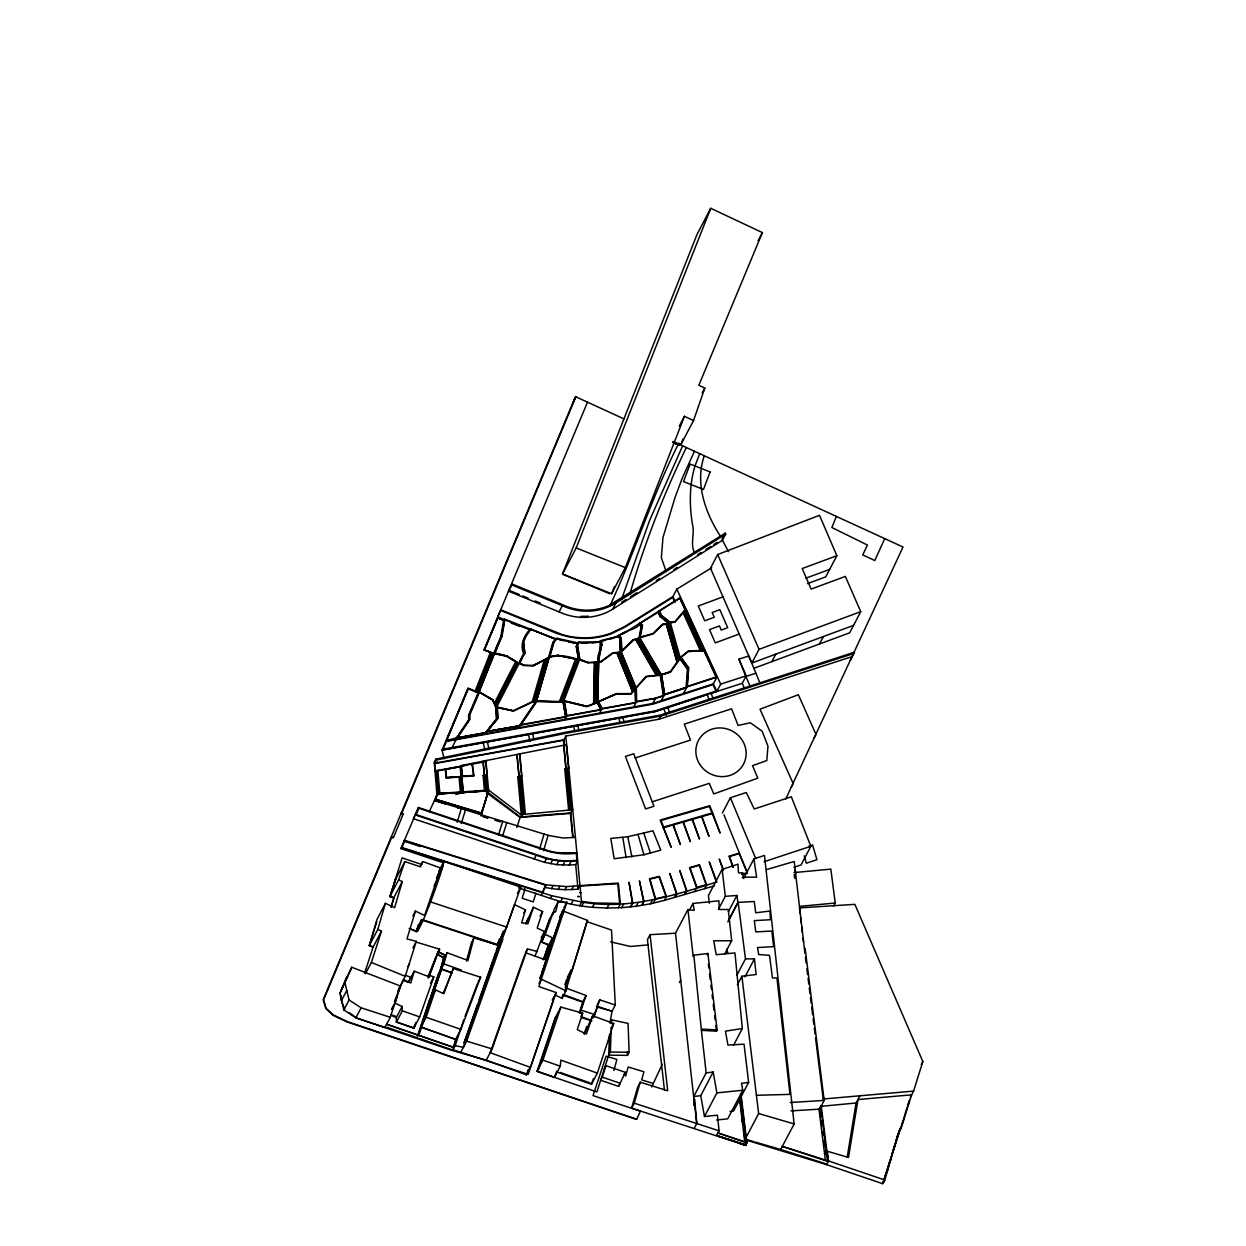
<?xml version="1.0" encoding="UTF-8"?>
<svg xmlns="http://www.w3.org/2000/svg" width="1246" height="1246" viewBox="0 0 1246 1246"><rect width="100%" height="100%" fill="white"/><g stroke="black" fill="none" stroke-linecap="round" stroke-linejoin="round"><path stroke-width="1.5" d="M594.591 662.498L593.626 703.741L594.482 662.701L597.223 662.265M595.012 703.071L595.806 662.561M596.398 702.386L597.348 662.031M597.784 701.716L598.61 662L588.143 662.405L579.904 659.352L577.583 645.568L579.001 642.578L587.131 642.967M563.877 700.844L586.679 706.28L597.519 702.23L598.719 661.797L601.288 661.751L612.892 653.247L619.807 652.265L634.525 689.521M609.496 1034.351L608.702 1055.144L596.912 1091.917L537.042 1071.342L555 1018.309L560.871 1007.111L582.692 1013.154L577.256 1029.679L586.43 1034.009L592.691 1015.755L613.702 1023.542L597.364 1073.102L591.492 1084.3L556.791 1071.965M579.857 1013.419L586.118 995.523L566.494 988.249L586.882 921.651L611.521 930.046L615.29 1005.039L612.035 1011.254L609.933 1022.997L611.568 1019.882L628.077 1023.387L629.105 1052.278L627.47 1055.378L608.702 1055.144L610.338 1052.045L611.272 1027.452M611.412 1023.667L611.568 1019.882M598.267 654.835C595.167 683.883 601.351 641.861 600.011 641.955L598.719 642.266M579.188 660.38L577.194 645.397L579.624 659.555L588.096 662.81L598.345 662.514L598.687 654.913L601.429 645.21L600.806 640.631L615.913 636.831L626.8 631.426L680.067 597.659L685.658 609.746L674.989 622.159L670.379 622.891L680.207 657.67L670.395 671.594L660.567 674.818L663.853 695.751L655.427 698.492L636.301 701.95L633.684 706.918M598.345 662.514L601.429 645.21M686.125 687.418L664.57 694.489L661.486 674.335L664.57 694.489L686.063 687.527L687.403 669.086L679.958 658.885L670.675 671.937L663.838 674.195L670.737 671.828M687.839 668.977L679.942 658.184L680.378 657.343L688.275 668.152L686.53 687.714L664.289 694.925L661.252 700.735M683.478 693.524L686.967 686.889L688.275 668.152M680.892 657.545L688.415 651.393L704.115 650.724L716.232 676.967L687.371 686.421L688.711 668.043L680.955 657.436L688.711 668.043M554.377 1077.401L560.264 1066.202L560.856 1060.128L597.364 1073.102M495.892 707.899L492.637 700.112L479.383 692.309L469.82 714.706L469.913 719.394L457.407 737.788L485.519 732.695L496.593 718.802L495.955 707.775L496.593 718.802M486.049 732.259L494.023 722.369L485.971 732.913L456.441 738.255L457.157 737.352L451.753 748.239M486.47 731.433L519.691 726.075L536.621 700.968L532.26 701.716L513.352 710.672L496.749 706.996L497.014 718.942L496.811 706.887M847.155 1157.441L856.064 1102.99L821.207 1106.308M503.54 620.446L500.861 636.675L493.634 653.511L484.429 649.851L497.824 617.845L503.68 620.228L497.746 617.969L484.429 649.851M504.739 619.231L501.266 636.799L504.739 619.231L556.37 639.089L556.806 638.264L578.3 642.967L578.736 642.142L598.703 641.752L600.806 640.631M504.77 619.963L502.107 636.114L494.896 652.904L506.857 655.832L518.741 663.168M638.949 638.17L641.16 626.567L639.12 624.558C637.033 630.336 614.496 632.329 621.224 637.921L621.629 650.973L633.544 639.572L621.629 650.973M642.048 625.617L639.323 638.497L642.048 625.617L639.603 623.202M670.27 623.093L662.327 624.417L652.951 633.529L640.242 637.22L642.5 625.492L640.257 623.296L642.5 625.492M552.913 914.455L554.003 909.673L557.928 902.213L566.899 902.197L538.864 986.536L556.199 992.595L530.375 1067.37L526.451 1074.846L486.252 1060.128L452.594 1050.627L355.889 1017.748L343.849 1009.945L339.909 993.374L351.746 967.254L400.371 986.007L395.091 1003.186L391.836 1009.4M557.928 902.213L555.716 911.776L553.068 912.648L549.159 920.109L541.278 941.851L548.629 945.309L543.381 959.809L548.567 944.53L541.932 942.178L549.751 919.408M604.949 640.335L601.273 640.974C603.048 648.091 597.878 654.243 599.155 661.377L601.117 661.346L612.721 652.842L621.131 652.141L635.896 687.667L636.301 701.95M440.85 968.718L443.778 957.489L438.685 955.012M451.722 972.581L441.318 968.952L443.778 957.489M452.765 1050.035L455.211 1045.643L463.372 1047.372L499.054 945.496L473.994 937.849L467.966 960.464L446.94 952.66L439.698 972.425M441.318 968.952L443.934 963.968L446.94 952.66M466.752 960.214L471.393 942.833L473.994 937.849M453.233 1048.244L455.615 1039.32L460.849 1029.367L480.629 977.191L453.295 968.547L443.233 993.327M455.211 1045.643L463.699 1019.944M629.822 594.28C644.26 543.863 663.557 494.74 686.328 447.532M625.663 1076.046L628.171 1067.012L643.948 1071.762L641.659 1079.924L653.325 1083.459M613.857 1070.485L616.926 1059.474L606.117 1056.172L593.034 1095.623L640.413 1111.167L636.581 1119.422L347.058 1021.938L332.869 1015.163L325.813 1008.575L323.166 999.79L575.465 396.633L623.95 418.89M533.584 701.654L545.857 659.29M586.679 706.28L563.94 700.735L563.504 701.56L536.559 701.077L553.769 641.534L536.45 701.296L534.861 701.778M588.143 662.701C576.322 658.9 562.771 653.231 549.798 656.751L554.159 641.69L556.915 638.731L563.285 640.709M740.949 1093.972L746.93 1142.925L745.622 1145.401L631.597 1108.146L637.64 1087.197L640.257 1082.213L667.7 1090.764L650.054 934.702L675.519 933.192L687.932 909.549L694.256 910.405L693.01 903.459L718.88 900.811L719.316 909.502L728.287 909.487L731.651 940.761L724.58 954.234M631.597 1108.146L634.214 1103.162L640.257 1082.213M884.255 1182.033L893.693 1149.201L890.049 1160.633M898.241 1133.362L894.207 1147.441L898.678 1133.564M364.673 973.11L372.975 947.334L369.299 945.589L376.962 919.517L385.45 903.334L394.624 907.664L402.287 881.592L398.611 879.847L404.872 861.593L420.369 866.78L422.799 861.562L440.866 868.088L424.621 915.452L415.432 911.106L412.878 915.966M369.299 945.589L377.787 929.423L385.45 903.334M391.057 907.072L393.798 897.759L402.287 881.592M404.015 980.727L408.392 982.393L411.367 976.194L411.009 977.409L405.168 975.197M395.091 1003.186L402.115 1006.488L396.244 1017.686L396.462 1022.032L413.812 1028.09L419.684 1016.892L433.81 976.895L429.901 975.478L429.325 976.895L414.264 971.195L410.806 983.016L403.455 979.543L394.406 1001.426M517.791 776.881L521.28 814.946L488.712 790.104L480.8 815.429L481.875 813.186L435.508 799.278L434.683 799.979M488.276 790.945L486.407 792.643L520.065 817.423L570.403 813.404L572.662 837.125M502.325 939.282L496.453 950.48L502.325 939.282L514.458 904.627L525.485 909.829L521.653 922.865L527.977 923.722L533.428 907.213L542.617 911.542L537.166 928.052L544.518 931.525L534.923 956.321M901.185 1128.097L898.755 1131.602L901.185 1128.097L911.605 1094.829L857.98 1099.533L848.51 1157.456L826.892 1151.117M488.525 790.649L481.813 813.327L435.446 799.402L437.642 793.904L463.31 792.409L455.802 794.543M480.629 815.803L488.712 790.104L437.346 793.515L436.91 794.325L434.247 762.209L435.866 759.11L567.335 731.932L660.458 715.079L854.476 652.188L853.884 653.48L660.769 716.061L567.444 732.96L435.96 760.138L434.324 763.253L563.846 739.797L565.809 736.075L659.134 719.176L852.248 656.58M539.502 849.367L544.05 834.072L434.511 800.399L429.247 811.738M543.567 850.66L548.115 835.365L563.052 838.013L575.418 837.39M891.7 1155.042L894.41 1146.04M895.5 1142.426L898.21 1133.408M743.582 1128.72L744.921 1139.669L826.565 1164.652L882.713 1183.7L900.718 1127.879M415.432 911.106L406.959 938.939L416.304 941.353L405.262 976.319L399.312 987.626M555.482 995.196L562.055 998.311L563.223 994.479L582.848 1001.753L586.118 995.523M565.497 987.081L568.332 977.83L572.241 970.369L587.536 920.405L562.849 910.888L559.719 916.854M562.055 998.311L565.98 990.835L567.148 987.003L565.762 986.489L571.198 969.98L572.241 970.369M409.996 928.722L416.117 931.619C421.07 934.812 457.812 826.456 436.489 878.212M442.299 867.123L444.074 861.438L520.75 887.105L506.624 927.102L497.481 944.515L421.787 919.439M391.228 906.948L394.001 898.023L389.967 896.699L402.084 857.887L421.864 864.522M376.744 921.853L369.33 945.496L372.616 946.602M389.967 896.699L395.932 877.698M457.189 822.22L461.113 809.277M461.238 823.559L465.474 810.009M498.493 834.851L502.745 821.285M502.543 836.191L506.779 822.64M516.903 827.5L520.189 817.018L522.728 814.448L517.059 754.406L566.369 744.734L568.612 768.408L567.366 768.595L568.612 768.408M601.07 709.41L597.332 702.744L586.726 706.716L564.454 701.264L566.883 715.702L600.899 709.55L597.332 702.744M597.955 701.389L601.849 708.943L635.865 702.791L635.46 688.493L630.772 693.726L616.272 693.679L630.834 693.617M602.316 708.803L598.547 701.623L616.427 693.975L631.037 694.022L635.071 689.568L635.367 702.557L602.41 708.522M579.374 1012.827L582.848 1001.753M593.517 1017.748L599.793 999.853L615.29 1005.039M910.296 1097.321L913.567 1091.107L922.834 1061.545L854.849 904.347L799.434 907.913L800.119 913.598M882.713 1183.7L889.535 1162.253L886.95 1172.642M899.223 1131.835L900.951 1126.415M901.995 1124.655L906.979 1107.523M909.269 1100.327L907.524 1105.809L909.471 1102.087M602.285 1077.151L605.961 1065.688L625.352 1072.308L618.608 1086.387L600.65 1080.266L602.285 1077.151L620.243 1083.288L618.608 1086.387M365.436 973.78L371.386 962.457L381.463 931.151L377.787 929.423M385.248 1026.704L390.294 1017.312L397.022 996.442M418.049 1036.065L429.761 999.557M418.781 1035.348L441.505 969.186L451.971 972.97M556.65 1071.248L554.626 1077.432L537.742 1071.513M584.312 1033.759L586.679 1026.564M525.734 923.909L533.428 907.213M564.859 984.776L566.681 979.278M538.334 1069.707L555.638 1017.328M562.258 997.252L562.927 995.196L583.299 1002.314L580.496 1010.833M565.419 987.657L567.226 982.191M591.492 1084.3L593.314 1078.787M621.458 599.591L649.571 520.517L682.637 445.834M540.421 977.487L562.974 909.658M565.388 987.767L567.148 982.455M562.849 910.888L540.25 978.717L565.98 990.835M409.155 928.441L417.379 931.354L420.961 920.701M417.379 931.354L421.023 920.514M415.79 1022.764L413.968 1028.199L396.259 1021.891M430.836 997.937L445.087 954.997L438.296 951.695L439.604 949.203L415.915 941.976M432.829 994.791L441.505 969.186M455.615 1039.32L420.93 1027.202L426.163 1017.25L435.446 989.822L443.81 993.763L453.295 968.547M453.388 1048.011L456.207 1039.678L422.799 1027.607M558.566 923.66L541.667 973.64L556.791 929.033M537.042 1071.342L542.913 1060.144L560.871 1007.111M417.457 1035.893L438.483 973.811M418.173 1035.146L439.776 971.319M553.006 1001.005L528.164 1074.363L452.828 1049.677M466.627 961.18L470.131 950.947M526.139 923.473L527.837 918.52M393.798 897.759L390.123 896.03L396.384 877.76L404.872 861.593M439.075 974.325L421.039 1026.969L430.446 999.557M482.841 990.866L495.924 952.738M496.531 950.916L503.337 931.042M584.312 1034.242L592.691 1015.755M526.451 1074.846L528.351 1069.364M673.089 441.987L678.089 444.339L678.743 443.093L681.11 444.199L682.933 438.966M681.11 444.199L693.524 420.572L704.815 388.051L698.85 385.248L762.381 232.581L710.75 208.3L697.028 234.419L562.476 574.063L609.481 593.641M477.327 1005.055L463.948 1043.245L496.889 950.605M479.243 999.588L495.815 952.287M496.453 950.48L502.2 934.064M413.812 1028.09L415.089 1024.446M497.481 944.515L499.397 939.063M524.846 954.483L490.176 1052.668L530.375 1067.37M486.252 1060.128L492.139 1048.93L527.447 948.938L537.447 951.523M460.755 1052.34L466.643 1041.158L502.761 939.406M429.185 976.708L436.334 956.648M541.278 941.851L545.203 934.375L553.068 912.648M545.203 934.375L552.554 937.849L544.673 959.591L525.5 952.66L527.447 948.938M695.003 465.973L699.676 453.653M695.003 465.988C689.35 484.476 689.35 504.614 692.309 523.632C695.159 532.945 689.848 544.237 694.552 552.803M593.517 1017.266L597.348 1007.064L612.425 1011.316M465.054 1016.347L477.343 983.966M559.376 701.545L575.59 659.072L558.348 655.552L549.19 657.281M579.561 659.664L563.768 701.046L562.148 701.529M710.75 208.3L576.182 547.944L562.476 574.063L611.615 593.735L614.418 586.523M611.615 593.735L625.321 567.615L684.443 416.304L693.524 420.572M390.917 837.997L391.306 837.063L393.44 837.561L403.237 814.168L401.524 812.719L403.237 814.168L401.119 813.654L401.524 812.719M490.348 652.593L475.115 691.203L477.67 691.826M491.64 652.811L476.502 691.328M445.398 804.028L434.511 800.399L437.346 793.515L463.31 792.409L437.58 794.014L437.221 794.855M477.685 691.81L492.855 653.278M435.072 800.15L436.552 796.568M492.964 653.075L477.545 692.091M501.702 635.99L478.978 692.106L476.502 691.296M704.317 455.787C694.77 482.607 705.096 512.262 719.752 535.219L719.877 535.469M428.297 975.945L436.147 956.289M445.647 955.152L443.654 957.925L436.988 954.171M436.863 954.498L438.296 951.695M428.063 978.094L439.604 949.203M679.662 444.479L679.366 445.211L673.728 442.875M836.393 516.436L831.876 527.525L867.434 545.047L862.73 554.953L874.801 560.513L884.722 538.615M339.909 993.374L351.746 967.254M522.697 642.952L523.118 642.126L524.036 653.776L522.697 642.952L525.734 635.787L525.298 636.613L530.718 628.794M523.554 642.204L524.846 653.169L523.491 642.313L526.108 635.99L530.874 629.292L555.654 639.245M340.983 990.648L346.528 977.207M442.626 860.939L441.909 862.31L400.885 848.604L418.469 807.486L548.583 850.816A69.542 65.68 27.7 0 0 570.232 853.183L576.867 852.747L560.949 853.37M492.964 653.091L483.869 650.069L587.505 402.162M415.339 814.962L546.48 858.634L558.722 860.939L577.646 860.924L575.683 864.646L569.157 865.067L556.775 864.677L544.518 862.357L413.376 818.7L418.469 807.486M456.02 739.08L456.379 737.928L446.535 740.482L468.262 688.54L478.168 692.792L468.543 715.344L468.698 719.83L456.316 738.053M443.093 749.298L446.38 741.448L652.935 704.177L712.992 684.615L715.983 691.078L655.053 710.921L443.155 749.173M446.598 740.373L468.262 688.54L478.168 692.792M511.748 584.95L512.137 584.031L562.756 604.746A54.84 51.787 27.7 0 0 609.029 605.478L725.234 533.148L725.733 534.082L722.462 540.297L612.658 609.185A55.914 52.799 27.7 0 1 559.065 611.879L508.493 591.18L511.748 584.95L562.335 605.665A55.914 52.799 27.7 0 0 615.929 602.971L725.733 534.082M391.493 837.764L323.602 999.822L326.187 1008.372L333.118 1014.82L347.213 1021.564L636.659 1119.235M401.866 813.015L575.854 396.804L572.786 403.003M469.041 715.313L469.462 714.488L469.119 719.954L469.041 715.313L479.149 691.764L492.98 699.863L496.375 707.712M609.995 605.587C634.79 552.85 651.72 496.843 678.058 444.682L678.416 443.903M578.736 642.142L576.758 646.222M559.485 701.342L562.304 701.233L578.253 659.43L576.711 659.087M560.949 701.171L576.789 659.492M541.403 895.438L546.122 884.878L566.619 886.576L618.359 883.087L620.368 904.02L618.405 907.742M651.705 1086.917L662.28 1064.209M785.712 799.044L903.023 547.025L673.152 441.489M694.489 451.27L682.45 477.67L675.161 497.076L662.997 537.415L661.346 557.694L666.158 571.525M578.627 659.913L576.291 646.285L577.708 643.294L568.955 642.157M497.715 644.369L498.135 643.543L479.087 691.888L492.918 699.987L494.335 703.258L515.688 661.657M495.877 705.89L518.087 662.592L523.273 665.504L533.413 665.956L549.252 657.172M518.679 663.293L523.616 653.698C519.878 644.867 523.787 636.223 529.566 629.915M524.473 652.966L496.64 707.214L495.051 704.66L516.732 662.405M556.791 638.279L552.881 642.266L548.396 657.826L533.366 665.442L523.382 665.099L519.847 662.919L524.909 653.044M458.216 807.891L458.871 806.645L458.092 808.28M512.137 584.031L508.882 590.246L519.348 594.529M497.575 617.315L503.945 620.617M445.85 741.027L652.811 703.46L713.319 683.852L716.808 677.217L685.923 609.232L682.933 612.939M491.874 653.34L506.701 656.206L518.928 663.76M479.149 691.764L478.713 692.589L467.966 688.135L442.05 750.108L444.106 758.643M400.885 848.604L401.305 847.778L551.76 895.734L581.648 902.011L579.702 905.749M445.289 769.094L446.13 777.862L459.058 777.13L460.428 792.736L451.753 793.095M494.335 653.184L506.701 656.206M446.13 777.862L461.877 776.46M434.511 800.399L434.947 799.574L481.704 813.747M461.705 776.788L446.566 777.333M445.024 793.39L437.019 794.138L438.623 793.889L436.458 770.9L437.767 785.852M390.123 896.03L398.611 879.847M530.874 629.292L555.591 639.354M446.504 777.442L445.803 769.312L460.148 766.726L435.103 771.336L437.829 770.433L439.916 793.811M460.849 765.605L463.169 792.207L460.849 765.605L517.043 754.437M515.86 661.392L506.639 656.331M462.188 776.149L461.3 765.947L462.188 776.149L473.573 775.542L462.25 776.04M341.575 1000.398L346.793 990.445M519.847 662.919L523.382 665.099M460.288 777.146L461.799 792.472L482.591 791.179L452.127 793.39M461.082 776.694L460.148 766.726M372.975 947.334L381.463 931.151M485.519 732.695L457.407 737.788M485.535 733.738L497.886 718.272L497.263 707.401L513.477 710.999L497.201 707.51L497.824 718.381M483.23 742.538L484.803 749.5M471.673 764.873L472.374 763.518L473.994 776.04L461.814 776.57M494.304 722.742L497.886 718.272M343.849 1009.945L349.067 999.993L345.126 983.421M420.245 866.422L422.799 861.562M487.342 741.791L488.915 748.753M559.065 611.879L562.335 605.665M533.366 665.442L549.081 657.483M758.098 240.743L762.381 232.581M355.889 1017.748L361.122 1007.796L390.294 1017.312M484.398 775.386L483.027 775.651L484.383 775.417L482.981 761.711M544.081 660.505L532.291 701.654M555.218 640.07L555.95 638.933M485.769 775.121L487.139 774.856L485.769 775.121L487.233 790.587L485.878 774.919M547.259 658.791L535.017 701.467L533.537 701.747M549.798 656.751L558.348 655.038M439.075 870.938L444.074 861.438M439.168 871.312L440.866 868.088M436.816 878.321L442.626 867.247M434.044 885.89L440.399 873.306M519.426 725.702L486.906 731.589L519.364 725.811L535.406 702.199L532.369 702.121L513.43 711.108M518.819 727.711L520.127 725.234L566.167 716.902L563.504 701.56M520.999 724.767L536.855 701.389L563.145 701.965L565.684 716.575L521.046 724.658M558.348 655.552L576.524 659.274M679.304 426.101L684.443 416.304M487.513 792.596L488.588 790.525L463.325 792.565M536.855 701.389L563.145 701.965M702.199 393.035L704.815 388.051M412.909 947.832L416.304 941.353M528.444 734.361L530.017 741.308M407.909 966.662L409.576 963.454M576.291 646.285L578.674 659.804M532.556 733.614L533.709 738.862M397.77 990.991L400.371 986.007M391.509 1009.244L394.125 1004.276M576.4 658.963L578.128 659.664M408.392 982.393L414.264 971.195M519.021 776.725L517.682 777.083L519.037 776.694M521.763 775.915L520.392 776.305L521.747 775.931M612.658 609.185L615.929 602.971M396.462 1022.032L402.333 1010.833L402.115 1006.488M601.849 645.257L601.273 640.974M565.684 716.575L563.083 702.074M564.859 719.378L566.603 716.076L563.94 700.735M598.687 654.913L599.124 654.088M430.446 983.296L433.81 976.895M601.288 661.751L598.781 661.688M522.728 814.448L569.905 809.993L563.472 740.264L434.776 763.58L435.384 770.807L467.577 764.982M620.368 652.374L619.963 638.98L618.234 636.363L610.509 639.073M431.521 997.283L435.446 989.822M573.658 726.169L574.811 731.418M619.963 638.98L620.43 652.265M612.892 653.247L617.004 652.873L632.625 691.67L616.895 653.044M620.866 637.921L620.851 652.655L620.866 637.921L618.841 635.071M621.224 637.921L621.692 650.864M577.77 725.437L578.923 730.686M594.965 703.165L597.784 701.732M596.242 702.697L616.318 693.57M599.155 701.389L616.427 693.975M566.011 768.984L564.656 769.374L566.011 768.984L564.75 769.203L568.628 810.118M635.647 639.4L656.486 675.363L635.662 639.369L638.248 638.513L659.383 674.647L657.888 675.098M636.846 639.151L658.028 674.818M599.669 713.086L601.911 708.709M640.242 637.22L643.528 636.363M658.246 612.191L660.224 616.708L658.246 612.191L640.21 623.405M659.336 611.023L661.408 615.275L670.488 622.455L674.756 621.785L685.16 609.668L679.895 598.267L659.336 611.023L661.408 615.275M661.065 615.524L670.441 622.782L670.005 623.607L660.629 616.349L658.869 610.742M534.16 859.055L536.123 855.317M500.705 609.808L561.962 634.51A77.268 72.969 27.7 0 0 611.101 633.17L624.277 626.769L672.918 596.585L676.827 589.124L711.7 567.755M517.417 893.444L520.75 887.105M662.327 624.417L668.946 623.467L679.023 659.477M525.205 887.354L523.959 889.722L535.873 893.538L533.241 901.933L522.152 898.226L524.722 889.987L518.538 887.915M478.028 982.16L480.629 977.191M666.314 624.137L677.108 662.187L666.33 624.106M679.895 598.267L685.16 609.668M667.529 624.012L678.245 660.489M618.873 717.992L620.025 723.241M633.607 690.533L618.421 652.546L633.653 690.44M569.998 809.807L572.63 809.37L570.777 812.906L573.098 837.359M544.518 862.357L546.48 858.634M670.488 622.455L674.756 621.785M622.984 717.244L624.137 722.493M523.803 913.022L525.485 909.829M550.607 863.758L552.57 860.02M636.644 701.576L636.317 687.823L646.316 676.749L660.209 675.27L663.324 695.58L655.24 698.212L636.706 701.467M684.023 611.521L701.763 650.319M725.234 533.148L721.964 539.362L728.505 551.62M684.77 610.774L703.211 650.054L700.314 650.583L683.042 612.736M807.501 583.611L825.74 576.867L836.845 555.716L819.51 515.299L717.68 554.532L710.5 568.223L751.852 663.012L853.557 625.367M556.775 864.677L558.722 860.939M659.227 674.958L660.832 674.304L639.587 637.999L633.498 639.681M562.958 865.113L564.921 861.375M420.182 846.532L404 841.128L404.436 840.302L546.122 884.878L544.798 887.401L551.495 888.585L552.881 885.937M540.094 916.34L542.617 911.542M535.048 893.273L550.358 898.382L551.76 895.734M652.811 703.46L655.427 698.492M569.157 865.067L571.104 861.344M551.495 888.585L558.239 889.333L559.703 886.529M655.303 711.404L442.05 750.108L655.24 711.528L716.839 691.452L720.686 684.116L746.198 675.846L738.94 659.181L748.799 655.988L759.873 682.855M688.353 651.518L704.115 650.724M558.239 889.333L564.999 889.66L566.619 886.576M541.153 937.927L544.518 931.525M550.358 898.382L560.669 901.621L562.258 898.6M663.807 708.647L666.252 715.235M659.134 719.176L660.769 716.061M564.999 889.66L571.743 889.551L573.534 886.14M667.747 707.37L669.569 712.338M563.753 908.163L566.899 902.197M559.952 918.754L563.877 911.278M701.716 650.412L684.038 611.49M703.04 650.365L704.644 649.789M571.743 889.551L578.019 889.161L579.966 885.439M548.629 945.309L552.554 937.849M560.669 901.621L571.135 904.207L572.942 900.765M539.004 983.561L541.294 979.2M571.135 904.207L581.742 906.107L583.689 902.384C628.981 909.798 673.759 895.578 716.419 882.09L709.27 861.921L716.824 881.981M581.742 906.107L592.411 907.337L594.358 903.599M586.882 921.651L587.536 920.405M716.232 676.967L704.068 650.833M552.274 1000.055L556.199 992.595M571.198 969.98L567.288 977.44L568.332 977.83M592.411 907.337L607.067 908.023L609.014 904.3M564.859 991.364L567.148 987.003M607.067 908.023L621.676 907.664L623.639 903.942M751.852 663.012L759.048 649.337L860.737 611.677L845.349 576.415L811.13 589.093L802.19 568.55L836.845 555.716M712.946 698.274L711.123 693.306L742.273 683.306L746.198 675.846M630.398 906.823L632.361 903.085L629.043 882.277L632.781 903.054L630.819 906.777M621.676 907.664L636.176 906.263L638.139 902.525M581.01 1016.362L582.692 1013.154M641.628 905.328L643.59 901.59L639.432 880.875L643.995 901.528L642.033 905.25M771.835 661.626L775.76 654.166M597.332 1004.51L599.793 999.853M636.176 906.263L650.474 903.802L652.437 900.079M653.356 903.101L655.303 899.363L649.446 878.835L659.383 876.39L666.47 896.59L664.507 900.328L650.474 903.802M650.054 934.702L647.437 939.671L664.43 1089.97M674.491 897.432L676.453 893.693L669.756 873.399L676.843 893.584L674.896 897.307M722.369 813.015L730.39 797.752L746.261 792.518L754.266 809.012L791.319 796.786L810.835 846.299L801.038 864.958L793.858 867.325M611.194 1028.339L613.702 1023.542M684.49 894.535L686.437 890.797L679.74 870.487L686.842 890.688L684.879 894.41M819.432 644.011L823.357 636.55M694.676 891.575L696.639 887.837L689.521 867.652L699.504 864.755L706.622 884.94L704.675 888.678M604.326 1068.803L605.961 1065.688M689.474 910.187L693.01 903.459M780.417 1150.042L794.138 1123.923L764.483 855.426L753.892 858.915L756.602 877.168L743.161 877.184L742.943 872.839L738.457 872.854L738.021 864.163L722.135 869.397L708.429 895.516L709.332 903.21M860.737 611.677L849.647 632.828L753.955 668.261M623.716 1075.423L625.352 1072.308M679.413 982.58L680.721 980.088M694.147 1128.455L696.763 1123.487L693.757 1096.527L706.155 1072.899L701.405 1030.349L716.466 1031.174L717.12 1029.928L707.899 953.47L693.82 955.199L693.165 956.445L687.932 909.549M718.428 909.393L725.297 896.326L722.135 869.397M850.286 660.318L854.476 652.188M814.043 738.193L815.99 734.47L798.359 694.723L760.013 709.208L793.157 783.547L791.194 787.27M743.613 878.508L753.892 858.915M728.334 911.776L736.9 895.453L725.297 896.326M707.245 954.716L707.899 953.47M728.412 920.373L737.85 902.416L736.9 895.453M727.866 921.993L738.146 902.4L745.482 958.875L736.9 975.197M701.405 1030.349L693.82 955.199M737.43 984.698L741.868 976.257L756.12 974.497L754.437 958.859L745.482 958.875M745.015 976.817L754.437 958.859M694.022 1098.972L693.664 1105.389M716.434 1135.371L719.098 1130.838L717.416 1115.186L704.473 1116.509L700.735 1095.67L713.148 1072.027L706.155 1072.899M733.505 1045.363L742.336 1028.526L734.953 952.925L716.216 954.701L713.709 940.792L731.651 940.761M704.473 1116.509L716.886 1092.882L713.148 1072.027M766.446 869.599L794.216 861.484L804.947 953.439M833.605 906.122L835.225 903.007L830.833 869.116L793.998 872.589M742.336 1028.526L725.437 1031.158L727.929 1045.067L744.033 1044.164L748.644 1082.4L741.51 1083.288L742.756 1090.234L727.742 1118.846L716.652 1119.983M748.644 1082.4L733.614 1111.011L730.063 1111.448M742.289 1121.431L744.002 1118.924L742.211 1121.431M744.921 1139.669L758.643 1113.55L741.868 976.257M746.447 1142.333L745.622 1145.401M913.567 1091.107L823.201 1099.003L823.84 1097.757L805.118 948.377M825.35 1160.026L818.98 1109.174L821.239 1106.027L828.201 1161.552L781.974 1146.273L827.453 1160.68L820.616 1106.074M819.603 1109.142L824.182 1100.436L823.84 1097.757M856.018 1103.255L859.989 1095.53M826.565 1164.652L828.528 1160.929L827.219 1150.494M921.277 1064.52L922.834 1061.545M901.528 1124.608L903.49 1120.87M890.189 1161.007L891.497 1158.531M456.721 738.177L469.555 719.144M493.587 723.178L497.45 718.132M634.79 689.022L646.098 676.36L660.567 674.818M553.333 642.375L556.355 639.12M680.316 657.452L688.244 651.004L704.379 650.303M621.692 602.27L625.99 599.575M630.476 596.772L636.924 592.722M656.284 580.574L659.508 578.549M673.93 569.5L677.108 567.506M697.776 554.548L701 552.523M705.843 549.486L710.672 546.449M713.896 544.424L717.12 542.399M621.847 634.276L627.018 631.8M618.234 636.363L601.211 641.083M722.992 596.834L698.29 605.992L704.738 620.82L714.254 617.268L712.182 612.502L719.845 609.699L727.695 627.673L721.247 630.071L719.456 625.928L709.504 629.619L715.297 642.874L739.205 634.027M805.944 578.175L829.665 569.391M809.059 846.112L812.594 844.944L816.924 859.709L806.333 863.213L804.168 855.831M764.156 861.702L810.835 846.299M686.967 686.889L716.808 677.217M738.94 659.181L745.871 676.469L755.715 673.276M655.24 711.528L707.183 694.583L709.005 699.551M635.304 757.957L690.486 740.077L684.288 724.144L731.604 708.803L738.084 725.452L750.326 722.758L762.163 731.231L767.972 746.198L766.804 760.543L752.506 765.667L757.802 778.158L713.771 793.936L709.285 783.345L652.25 801.817L633.716 753.768L625.414 756.415L645.599 808.934L653.948 806.271L652.25 801.817M663.215 827.842L712.852 813.436L720.095 833.091L712.26 813.607M739.408 853.167L728.972 856.204L732.866 867.2M741.619 874.349L747.273 872.714L739.174 853.666L729.517 856.469L733.255 867.06M742.569 874.505L747.429 873.103L723.957 814.775M664.507 900.328L714.456 885.828M742.227 877.776L745.466 876.826M643.948 854.756L660.769 850.146L652.982 830.802L627.75 836.751L610.789 838.418L614.169 858.728L643.948 854.756L637.968 834.368M566.603 716.076L601.413 709.768L597.519 702.23M461.238 766.056L472.016 764L473.527 775.651M471.362 764.296L486.516 761.555M568.706 768.237L567.46 768.408L571.26 809.682M700.735 1095.67L693.617 1096.542L675.519 933.192M661.424 674.46L663.884 674.086M592.925 642.874L598.781 642.157M391.01 837.81L393.44 837.561M716.886 1092.882L742.756 1090.234M800.103 906.325L835.225 903.007M436.739 794.746L438.467 794.683M647.982 944.92L630.305 946.462L610.727 941.867M570.777 812.906L520.189 817.018L487.622 792.176M580.029 886.046L617.782 883.726L619.667 903.412L594.389 902.992L581.477 901.356M790.198 1102.508L824.182 1100.436M791.07 1110.887L818.98 1109.174M737.85 902.416L754.251 901.497L755.715 912.804L769.966 911.044L770.402 919.719L754.313 920.623L755.777 931.915L771.866 931.027L773.564 946.664L757.459 947.552L758.705 954.514L769.514 955.355L772.442 977.954L776.928 977.939L789.964 1094.377L756.415 1095.296M487.326 790.4L488.603 790.322L485.893 760.418M592.971 642.765L581.197 642.905M610.338 1052.045L629.105 1052.278M702.059 1029.103L717.12 1029.928M574.811 643.014L557.569 639.105M583.689 902.384L581.539 901.995L565.809 736.075M758.643 1113.55L794.138 1123.923M755.169 1142.037L779.7 1149.201M747.102 1139.669L753.55 1141.57M466.643 1041.158L492.139 1048.93M435.446 799.402L458.871 806.785M581.477 1010.304L595.152 1014.633M581.633 1017.608L591.881 1020.848M780.354 1149.388L825.833 1163.795M544.05 834.072L548.115 835.365M634.214 1103.162L719.098 1130.838M746.884 1142.473L717.743 1132.879L746.93 1142.925M385.045 1027.483L356.683 1018.169L349.176 1012.577M431.428 902.197L506.624 927.102M421.288 919.813L498.416 945.387M738.831 1143.158L745.201 1145.261M482.56 816.021L487.871 817.797M494.942 820.164L500.238 821.939M482.404 816.395L487.716 818.17M596.523 1006.067L612.035 1011.254M828.528 1160.929L884.66 1179.962M387.008 1027.311L417.472 1037.84M419.232 1038.448L450.99 1049.428M443.934 963.968L461.269 970.027M426.163 1017.25L460.849 1029.367M402.333 1010.833L419.684 1016.892M542.913 1060.144L560.264 1066.202M560.155 1072.463L589.888 1082.852M582.162 1017.125L588.891 1019.493M391.228 1014.774L396.321 1016.596M576.182 547.944L625.321 567.615M530.048 630.009L497.746 616.879L500.487 610.369L556.931 633.482L566.743 636.395A77.828 73.498 27.7 0 0 581.835 638.373A77.891 73.561 27.7 0 0 611.35 633.731L624.635 627.283L672.638 597.473L674.958 602.488M511.062 622.938L519.566 626.411M522.837 595.962L528.07 598.111M535.048 600.961L540.297 603.111M371.386 962.457L405.262 976.319M672.731 442.455L678.058 444.682M484.492 649.727L491.999 652.951M390.979 1015.21L396.244 1017.686M438.171 952.006L444.962 955.433M349.067 999.993L361.122 1007.796M660.287 616.599L668.759 623.81L662.545 624.791L653.184 633.887L639.696 637.781L660.941 674.086L664.289 694.925M639.167 624.044L641.612 626.442M618.374 635.849L620.43 638.762M659.477 674.475L638.357 638.31L633.778 639.93L621.24 651.923L635.834 687.776M636.893 639.042L657.935 675.005M676.827 589.124L720.686 684.116M713.319 683.852L716.839 691.452M672.918 596.585L675.083 601.288M658.433 611.584L660.629 616.349M717.68 554.532L759.048 649.337M745.871 676.469L750.045 686.048M742.273 683.306L744.36 688.088M730.39 797.752L755.683 858.416M619.714 652.437L634.697 689.209M794.605 869.521L796.023 873.072M712.852 813.436L709.737 805.695L660.209 820.07L671.205 847.28L663.62 827.733M344.69 1009.213L341.264 1000.476L341.124 995.57M723.552 869.91L719.254 859.024L723.163 870.02M701.981 816.582L708.958 836.315L701.591 816.706M692.511 819.338L699.489 839.072L692.106 819.463M683.4 821.986L690.377 841.72L683.01 822.095M673.416 824.883L680.394 844.617L673.011 825.008M643.73 832.998L650.443 852.98M668.931 623.498L679.179 659.165M667.685 623.701L678.245 660.473M627.75 836.751L631.94 857.046M622.782 837.499L626.162 857.793M726.932 949.234L727.43 953.003M600.37 641.472L600.993 646.051M727.119 949.234L727.617 952.988M805.43 957.271L806.146 963.018M806.863 968.765L807.579 974.512M808.062 978.344L808.779 984.091M809.261 987.922L809.993 993.669M810.461 997.501L811.193 1003.248M811.66 1007.08L812.626 1014.727M813.108 1018.558L813.825 1024.305M814.308 1028.137L815.024 1033.884M815.507 1037.716L823.201 1099.003M794.232 874.474L794.699 878.243M819.852 1111.011L820.553 1116.65M821.021 1120.403L821.737 1126.041M822.438 1131.68L822.905 1135.433M823.622 1141.071L824.322 1146.709M824.79 1150.463L825.257 1154.217M740.778 1095.919L746.51 1142.784M740.108 1100.296L743.146 1125.06M739.47 1098.411L744.921 1143.018M800.571 917.383L801.256 923.068M801.723 926.868L802.408 932.553M803.094 938.238L803.545 942.038M708.398 964.264L708.865 968.095M709.55 973.827L710.236 979.558M710.936 985.306L711.388 989.122M712.089 994.853L712.556 998.685M713.242 1004.416L713.927 1010.148M714.628 1015.879L715.095 1019.711M715.78 1025.442L716.466 1031.174M563.846 739.797L564.469 746.401M575.683 864.646L578.019 889.161M563.659 745.591L569.905 809.993M519.769 753.55L525.376 814.012M519.551 753.955L521.653 776.118M520.501 776.102L524.005 814.323M516.841 754.827L522.635 814.635M487.03 775.074L485.675 760.839L483.183 761.322L485.862 790.836M483.137 775.448L484.492 791.101M437.876 785.65L438.53 794.06M694.645 1099.143L696.763 1123.487M435.866 759.11L435.96 760.138M627.33 1051.531L627.47 1055.378M437.221 761.68L437.253 762.723M588.283 616.163A54.84 51.787 27.7 0 1 580.947 616.303M577.942 896.45L579.11 896.637L577.942 896.45M579.904 892.728L581.057 892.946L579.935 892.619M454.058 1047.543L386.556 1024.212L454.058 1047.543M541.06 975.416L539.97 978.64L541.06 975.416M418.687 924.407L416.117 931.619L418.812 924.361M710.095 471.923L703.492 489.46L683.493 481.595L690.144 464.073L710.095 471.923M545.514 885.158L542.571 892.261L401.882 847.545L404.685 840.816L545.514 885.158M418.843 808.249L416.18 814.604L546.636 858.042A77.439 73.14 27.7 0 0 571.042 860.721L576.96 860.347L576.306 853.401L570.31 853.79A70.181 66.287 27.7 0 1 548.427 851.392L418.843 808.249M709.379 806.442L661.034 820.491L663.588 827.095L712.027 813.031L709.379 806.442M699.24 865.269L690.05 867.932L696.903 887.339L706.093 884.66L699.24 865.269M665.925 896.31L655.598 898.864L649.96 879.131L659.118 876.888L665.925 896.31M745.575 1144.965L718.226 1135.963L745.575 1144.965M443.965 803.125L436.848 800.757L443.981 803.094M699.769 764.374A25.465 24.048 27.7 0 0 743.301 764.546A25.465 24.048 27.7 0 0 719.908 727.929A25.465 24.048 27.7 0 0 699.769 764.374"/></g></svg>
